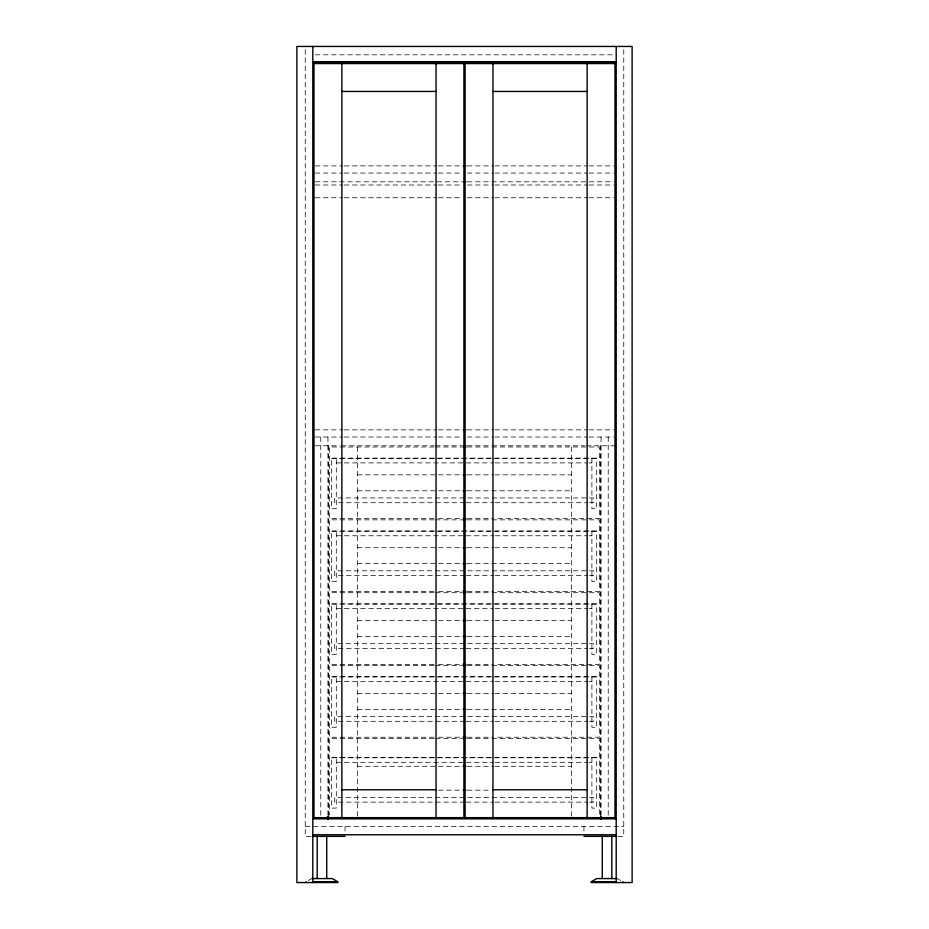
<?xml version="1.0" encoding="UTF-8"?>
<svg xmlns="http://www.w3.org/2000/svg" width="929" height="929" viewBox="0 0 929 929"><rect width="100%" height="100%" fill="white"/><g stroke="black" fill="none" stroke-linecap="round" stroke-linejoin="round"><path stroke-width="0.7" stroke-dasharray="4.64 3.48" d="M308.335 880.495L311.772 878.567M315.303 54.811L613.697 54.811M315.303 165.896L342.824 165.896M344.276 165.896L436.978 165.896M438.43 165.896L461.608 165.896M467.392 165.896L493.473 165.896M494.913 165.896L587.616 165.896M589.067 165.896L613.697 165.896M315.303 173.061L342.824 173.061M344.276 173.061L436.978 173.061M438.43 173.061L461.608 173.061M467.392 173.061L493.473 173.061M494.913 173.061L587.616 173.061M589.067 173.061L613.697 173.061M315.303 181.817L461.608 181.817M467.392 181.817L613.697 181.817M315.303 184.999L342.824 184.999M344.276 184.999L436.978 184.999M438.43 184.999L461.608 184.999M467.392 184.999L493.473 184.999M494.913 184.999L587.616 184.999M589.067 184.999L613.697 184.999M315.303 197.749L342.824 197.749M344.276 197.749L436.978 197.749M438.43 197.749L461.608 197.749M467.392 197.749L493.473 197.749M494.913 197.749L587.616 197.749M589.067 197.749L613.697 197.749M315.303 429.86L342.824 429.86M344.276 429.86L436.978 429.86M438.43 429.86L461.608 429.86M467.392 429.86L493.473 429.86M494.913 429.86L587.616 429.86M589.067 429.86L613.697 429.86M315.303 437.025L342.824 437.025M344.276 437.025L436.978 437.025M438.43 437.025L461.608 437.025M467.392 437.025L493.473 437.025M494.913 437.025L587.616 437.025M589.067 437.025L613.697 437.025M315.303 445.792L339.933 445.792M341.384 445.792L434.087 445.792M435.527 445.792L461.608 445.792M467.392 445.792L490.57 445.792M492.022 445.792L584.724 445.792M586.176 445.792L616.589 445.792M434.11 446.977L329.528 446.977L329.528 518.649L437.002 518.649M435.55 446.977L461.608 446.977M467.392 446.977L490.547 446.977M491.998 446.977L599.472 446.977L599.472 518.649L494.89 518.649M331.525 458.369L596.685 458.369M336.298 462.909L464.825 462.909M466.265 462.909L493.705 462.909M495.145 462.909L587.569 462.909M589.021 462.909L591.901 462.909M357.398 474.847L437.002 474.847M438.453 474.847L461.608 474.847M467.392 474.847L493.45 474.847M494.89 474.847L571.602 474.847M357.398 490.779L461.608 490.779M467.392 490.779L571.602 490.779M464.825 502.717L334.707 502.717L334.707 497.944L593.503 497.944L593.503 502.717L589.16 502.717M466.265 502.717L493.74 502.717M495.18 502.717L587.72 502.717M438.453 518.649L461.608 518.649M467.392 518.649L493.45 518.649M434.11 519.845L329.528 519.845L329.528 591.506L437.002 591.506M435.55 519.845L461.608 519.845M467.392 519.845L490.547 519.845M491.998 519.845L599.472 519.845L599.472 591.506L494.89 591.506M331.525 531.225L596.685 531.225M336.298 535.766L464.825 535.766M466.265 535.766L493.705 535.766M495.145 535.766L587.569 535.766M589.021 535.766L591.901 535.766M357.398 547.715L437.002 547.715M438.453 547.715L461.608 547.715M467.392 547.715L493.45 547.715M494.89 547.715L571.602 547.715M357.398 563.636L461.608 563.636M467.392 563.636L571.602 563.636M464.825 575.585L334.707 575.585L334.707 570.801L593.503 570.801L593.503 575.585L589.16 575.585M466.265 575.585L493.74 575.585M495.18 575.585L587.72 575.585M438.453 591.506L461.608 591.506M467.392 591.506L493.45 591.506M434.11 592.702L329.528 592.702L329.528 664.363L437.002 664.363M435.55 592.702L461.608 592.702M467.392 592.702L490.547 592.702M491.998 592.702L599.472 592.702L599.472 664.363L494.89 664.363M331.525 604.094L596.685 604.094M336.298 608.623L464.825 608.623M466.265 608.623L493.705 608.623M495.145 608.623L587.569 608.623M589.021 608.623L591.901 608.623M357.398 620.572L437.002 620.572M438.453 620.572L461.608 620.572M467.392 620.572L493.45 620.572M494.89 620.572L571.602 620.572M357.398 636.493L461.608 636.493M467.392 636.493L571.602 636.493M464.825 648.442L334.707 648.442L334.707 643.669L593.503 643.669L593.503 648.442L589.16 648.442M466.265 648.442L493.74 648.442M495.18 648.442L587.72 648.442M438.453 664.363L461.608 664.363M467.392 664.363L493.45 664.363M434.11 665.559L329.528 665.559L329.528 737.231L437.002 737.231M435.55 665.559L461.608 665.559M467.392 665.559L490.547 665.559M491.998 665.559L599.472 665.559L599.472 737.231L494.89 737.231M331.525 676.951L596.685 676.951M336.298 681.491L464.825 681.491M466.265 681.491L493.705 681.491M495.145 681.491L587.569 681.491M589.021 681.491L591.901 681.491M357.398 693.429L437.002 693.429M438.453 693.429L461.608 693.429M467.392 693.429L493.45 693.429M494.89 693.429L571.602 693.429M357.398 709.361L461.608 709.361M467.392 709.361L571.602 709.361M464.825 721.299L334.707 721.299L334.707 716.526L593.503 716.526L593.503 721.299L589.16 721.299M466.265 721.299L493.74 721.299M495.18 721.299L587.72 721.299M438.453 737.231L461.608 737.231M467.392 737.231L493.45 737.231M434.11 738.427L329.528 738.427L329.528 815.151M435.55 738.427L461.608 738.427M467.392 738.427L490.547 738.427M491.998 738.427L599.472 738.427L599.472 815.151M331.525 757.774L596.685 757.774M336.298 762.314L464.825 762.314M466.265 762.314L493.705 762.314M495.145 762.314L587.569 762.314M589.021 762.314L591.901 762.314M357.398 766.297L437.002 766.297M438.453 766.297L461.608 766.297M467.392 766.297L493.45 766.297M494.89 766.297L571.602 766.297M438.453 790.184L461.608 790.184M467.392 790.184L490.547 790.184M464.825 802.122L334.707 802.122L334.707 797.349L593.503 797.349L593.503 802.122L589.16 802.122M466.265 802.122L493.74 802.122M495.18 802.122L587.72 802.122M305.246 826.415L623.754 826.415M310.936 836.367L305.246 836.367L305.246 46.45M618.064 836.367L623.754 836.367L623.754 46.45M617.228 878.567L620.665 880.495M608.228 437.025L608.228 816.347M601.063 437.025L601.063 814.907M600.668 445.792L600.668 816.347M591.901 458.125L591.901 508.697L596.685 508.697L596.685 458.125L331.525 458.125L331.525 508.697L336.298 508.697L336.298 458.125M591.901 530.993L591.901 581.554L596.685 581.554L596.685 530.993L331.525 530.993L331.525 581.554L336.298 581.554L336.298 530.993M591.901 603.85L591.901 654.411L596.685 654.411L596.685 603.85L331.525 603.85L331.525 654.411L336.298 654.411L336.298 603.85M591.901 676.707L591.901 727.279L596.685 727.279L596.685 676.707L331.525 676.707L331.525 727.279L336.298 727.279L336.298 676.707M591.901 757.53L591.901 808.102L596.685 808.102L596.685 757.53L331.525 757.53L331.525 808.102L336.298 808.102L336.298 757.53M583.946 826.415L583.946 832.105M571.602 446.977L571.602 518.649M571.602 519.845L571.602 591.506M571.602 592.702L571.602 664.363M571.602 665.559L571.602 737.231M571.602 738.427L571.602 818.054M357.398 446.977L357.398 518.649M357.398 519.845L357.398 591.506M357.398 592.702L357.398 664.363M357.398 665.559L357.398 737.231M357.398 738.427L357.398 818.054M345.054 826.415L345.054 832.105M328.332 445.792L328.332 816.347M327.937 437.025L327.937 814.907M320.772 437.025L320.772 816.347"/><path stroke-width="1.39" d="M312.411 61.976L616.589 61.976M312.806 62.371L616.194 62.371M341.872 91.437L436.038 91.437M492.962 91.437L587.128 91.437M463.048 165.896L465.952 165.896M463.048 181.817L465.952 181.817M463.048 429.86L465.952 429.86M463.048 445.792L465.952 445.792M463.048 446.977L465.952 446.977M463.048 474.847L465.952 474.847M463.048 490.779L465.952 490.779M463.048 518.649L465.952 518.649M463.048 519.845L465.952 519.845M463.048 547.715L465.952 547.715M463.048 563.636L465.952 563.636M463.048 591.506L465.952 591.506M463.048 592.702L465.952 592.702M463.048 620.572L465.952 620.572M463.048 636.493L465.952 636.493M463.048 664.363L465.952 664.363M463.048 665.559L465.952 665.559M463.048 693.429L465.952 693.429M463.048 709.361L465.952 709.361M463.048 737.231L465.952 737.231M463.048 738.427L465.952 738.427M463.048 766.297L465.952 766.297M341.872 789.778L436.038 789.778M492.962 789.778L587.128 789.778M463.048 790.184L465.952 790.184M329.528 818.054L599.472 818.054M312.806 818.844L616.194 818.844M312.806 834.776L616.194 834.776M312.353 836.367L345.054 836.367M583.946 836.367L616.647 836.367M312.121 878.567L332.152 878.567L337.889 881.784L314.002 881.784M616.879 878.567L596.848 878.567L591.111 881.784L614.998 881.784M337.889 882.55L296.885 882.55L296.885 46.45L632.115 46.45L632.115 882.55L591.111 882.55M622.964 881.784L622.964 882.55M616.194 46.45L616.194 882.55M611.816 836.367L611.816 878.567M602.259 836.367L602.259 878.567M601.063 816.347L601.063 819.25M600.668 816.347L600.668 819.25M587.128 63.567L587.128 817.648M492.962 63.567L492.962 817.648M436.038 63.567L436.038 817.648M341.872 63.567L341.872 817.648M328.332 816.347L328.332 819.25M327.937 816.347L327.937 819.25M326.741 836.367L326.741 878.567M317.184 836.367L317.184 878.567M312.806 46.45L312.806 882.55M306.036 881.784L306.036 882.55M463.908 63.567L314.002 63.567L314.002 817.648L463.908 817.648L463.908 63.567M614.998 63.567L465.092 63.567L465.092 817.648L614.998 817.648L614.998 63.567"/></g></svg>
